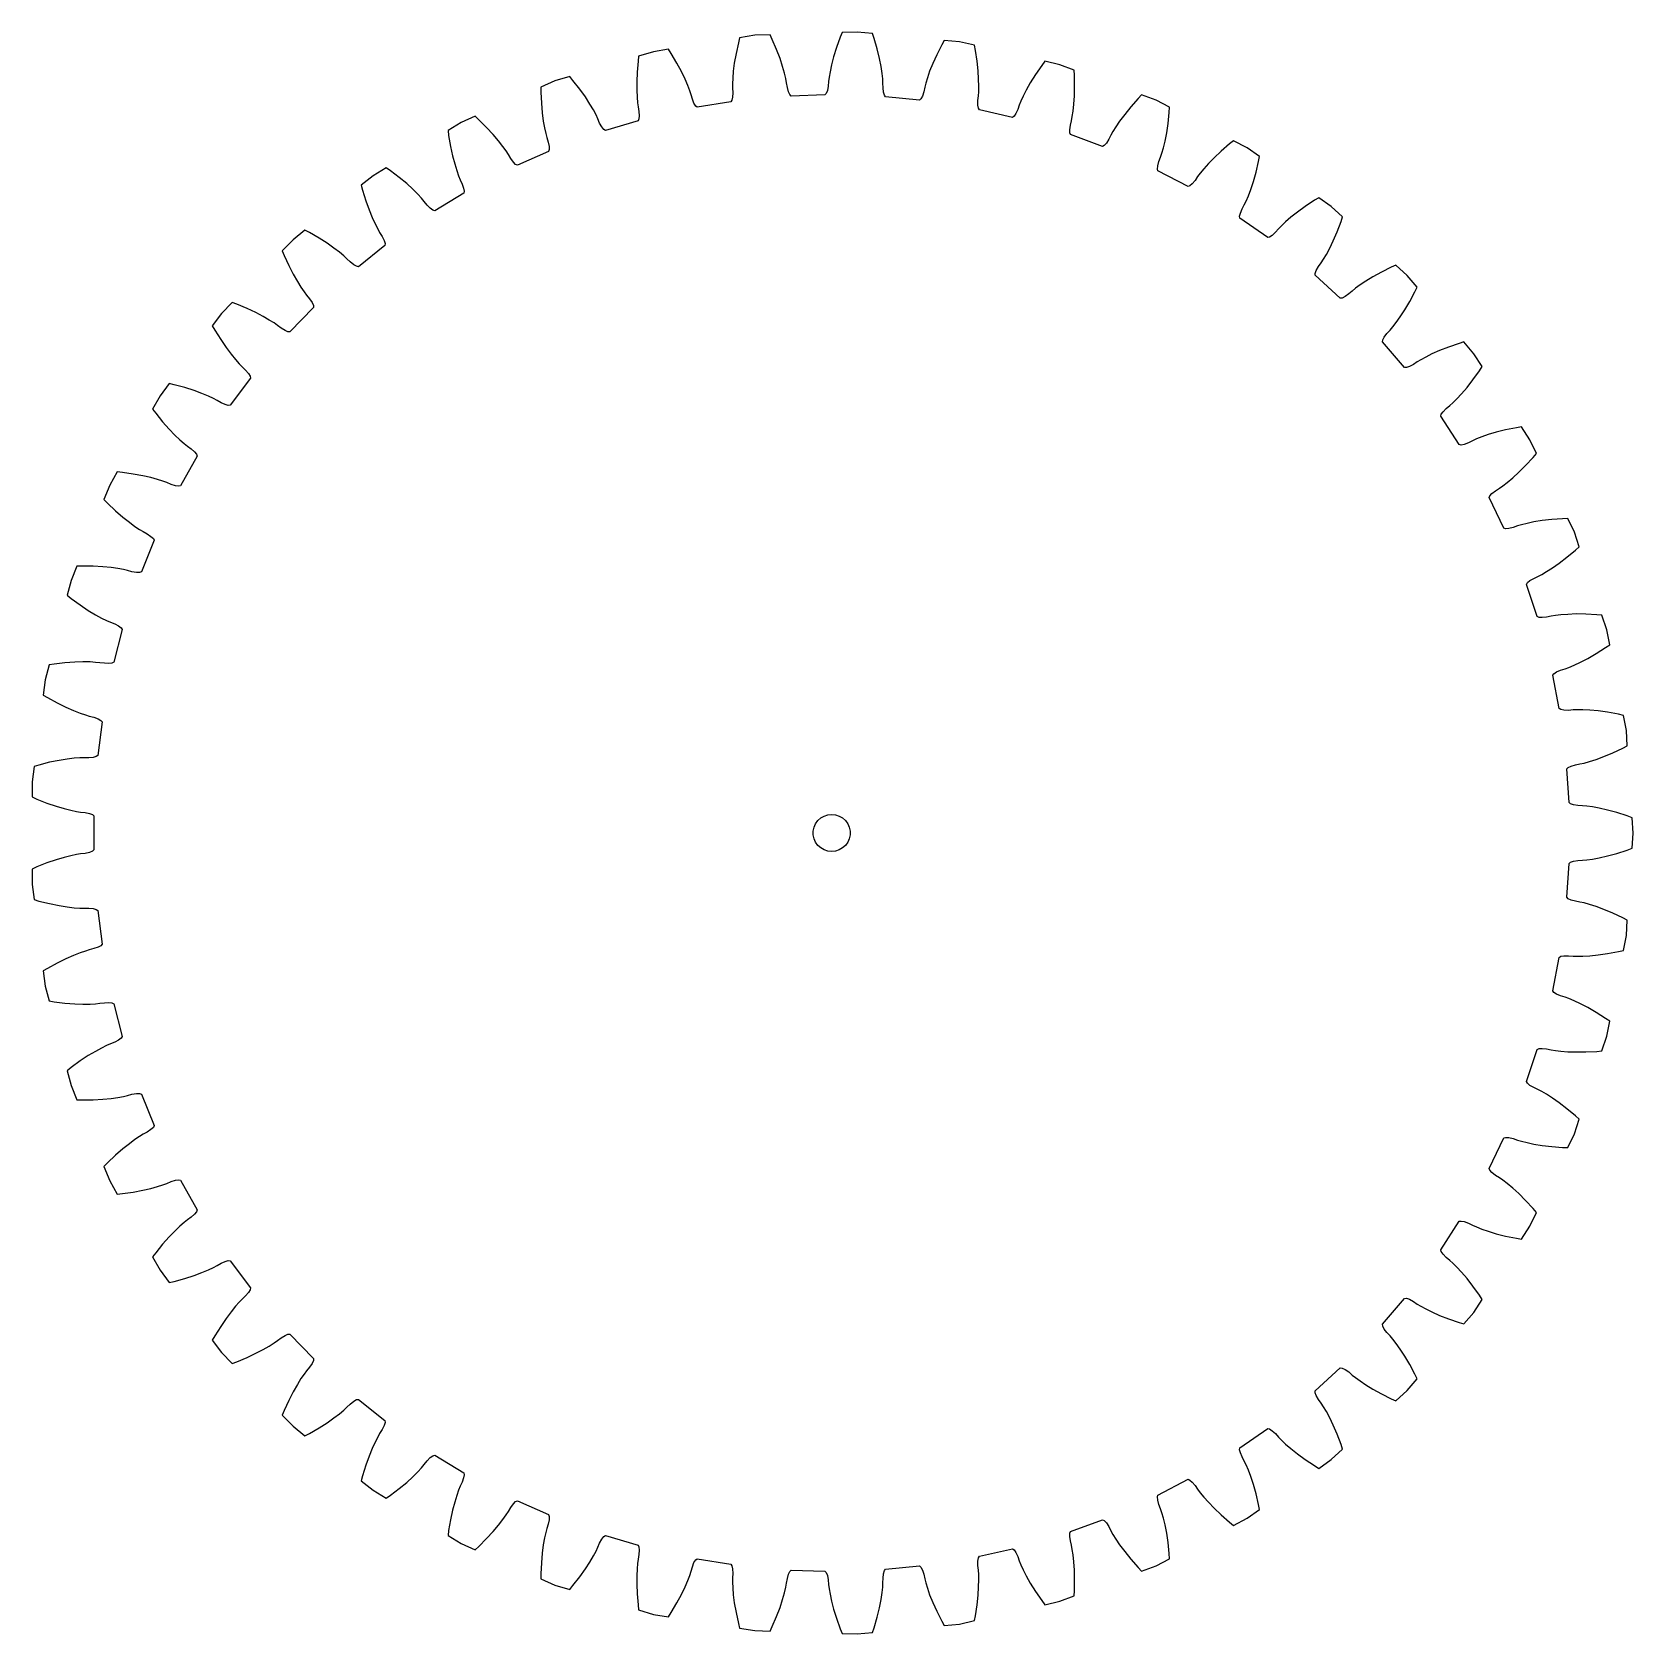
# Model space of a CAD drawing. Extents: x 0 to 130, y 0 to 130.
import ezdxf

# ---------------------------------------------------------------- set-up
doc = ezdxf.new("R2010")
doc.units = 0

msp = doc.modelspace()

# ---------------------------------------------------------------- linework, layer by layer
for p, q in [((66.88, 129.8), (65.64, 129.76)), ((68.12, 129.68), (66.88, 129.8)), ((57.24, 128.94), (57.05, 128.07)), ((57.34, 129.34), (57.24, 128.94)), ((58.57, 129.54), (57.34, 129.34)), ((59.81, 129.58), (58.57, 129.54)), ((59.99, 129.21), (59.81, 129.58)), ((60.34, 128.38), (59.99, 129.21)), ((65.19, 128.54), (64.96, 127.79)), ((65.49, 129.38), (65.19, 128.54)), ((65.64, 129.76), (65.49, 129.38)), ((68.25, 129.29), (68.12, 129.68)), ((68.49, 128.43), (68.25, 129.29)), ((73.73, 128.77), (73.32, 127.97)), ((73.93, 129.12), (73.73, 128.77)), ((75.17, 129), (73.93, 129.12)), ((76.38, 128.73), (75.17, 129)), ((76.45, 128.32), (76.38, 128.73)), ((49.11, 127.45), (49.03, 126.56)), ((49.16, 127.86), (49.11, 127.45)), ((50.35, 128.21), (49.16, 127.86)), ((51.58, 128.41), (50.35, 128.21)), ((51.8, 128.06), (51.58, 128.41)), ((52.26, 127.29), (51.8, 128.06)), ((52.63, 126.6), (52.26, 127.29)), ((56.91, 127.29), (56.83, 126.62)), ((57.05, 128.07), (56.91, 127.29)), ((60.62, 127.65), (60.34, 128.38)), ((60.83, 127.01), (60.62, 127.65)), ((64.96, 127.79), (64.79, 127.14)), ((68.68, 127.67), (68.49, 128.43)), ((68.8, 127.01), (68.68, 127.67)), ((73, 127.25), (72.74, 126.63)), ((73.32, 127.97), (73, 127.25)), ((76.59, 127.44), (76.45, 128.32)), ((76.67, 126.66), (76.59, 127.44)), ((82.07, 127.43), (81.82, 127.1)), ((83.28, 127.15), (82.07, 127.43)), ((43.57, 126.19), (42.38, 125.84)), ((43.83, 125.88), (43.57, 126.19)), ((49.03, 126.56), (49, 125.77)), ((52.92, 125.99), (52.63, 126.6)), ((53.14, 125.47), (52.92, 125.99)), ((56.78, 126.06), (56.76, 125.61)), ((56.83, 126.62), (56.78, 126.06)), ((60.98, 126.47), (60.83, 127.01)), ((61.09, 126.03), (60.98, 126.47)), ((61.15, 125.69), (61.09, 126.03)), ((64.59, 126.14), (64.55, 125.8)), ((64.67, 126.59), (64.59, 126.14)), ((64.79, 127.14), (64.67, 126.59)), ((68.89, 126.45), (68.8, 127.01)), ((68.94, 126), (68.89, 126.45)), ((68.96, 125.66), (68.94, 126)), ((72.56, 126.1), (72.42, 125.66)), ((72.74, 126.63), (72.56, 126.1)), ((76.71, 125.99), (76.67, 126.66)), ((76.73, 125.42), (76.71, 125.99)), ((81.32, 126.36), (80.9, 125.69)), ((81.82, 127.1), (81.32, 126.36)), ((84.44, 126.72), (83.28, 127.15)), ((84.47, 126.31), (84.44, 126.72)), ((84.49, 125.42), (84.47, 126.31)), ((42.38, 125.84), (41.24, 125.34)), ((41.24, 125.34), (41.24, 124.93)), ((41.24, 124.93), (41.28, 124.03)), ((44.38, 125.17), (43.83, 125.88)), ((44.84, 124.54), (44.38, 125.17)), ((49, 125.77), (49, 125.1)), ((49, 125.1), (49.03, 124.53)), ((53.3, 125.05), (53.14, 125.47)), ((53.41, 124.72), (53.3, 125.05)), ((53.51, 124.36), (53.41, 124.72)), ((56.76, 125.61), (56.76, 125.27)), ((56.76, 125.27), (56.78, 124.89)), ((56.78, 124.89), (56.76, 124.53)), ((61.21, 125.32), (61.15, 125.69)), ((61.3, 124.97), (61.21, 125.32)), ((61.4, 124.73), (61.3, 124.97)), ((61.51, 124.62), (61.4, 124.73)), ((64.26, 124.71), (61.51, 124.62)), ((64.36, 124.83), (64.26, 124.71)), ((64.45, 125.07), (64.36, 124.83)), ((64.51, 125.42), (64.45, 125.07)), ((64.55, 125.8), (64.51, 125.42)), ((68.97, 125.28), (68.96, 125.66)), ((69.01, 124.92), (68.97, 125.28)), ((69.08, 124.68), (69.01, 124.92)), ((69.17, 124.55), (69.08, 124.68)), ((72.15, 124.62), (72.03, 124.39)), ((72.26, 124.96), (72.15, 124.62)), ((72.34, 125.33), (72.26, 124.96)), ((72.42, 125.66), (72.34, 125.33)), ((76.65, 124.25), (76.69, 124.63)), ((76.69, 124.63), (76.72, 124.97)), ((76.72, 124.97), (76.73, 125.42)), ((80.57, 125.1), (80.32, 124.6)), ((80.9, 125.69), (80.57, 125.1)), ((84.43, 123.96), (84.47, 124.63)), ((84.47, 124.63), (84.49, 125.42)), ((89.92, 124.71), (89.64, 124.41)), ((91.09, 124.28), (89.92, 124.71)), ((41.28, 124.03), (41.35, 123.25)), ((45.21, 123.97), (44.84, 124.54)), ((45.49, 123.49), (45.21, 123.97)), ((45.71, 123.09), (45.49, 123.49)), ((49.03, 124.53), (49.06, 124.08)), ((49.06, 124.08), (49.11, 123.74)), ((49.11, 123.74), (49.17, 123.37)), ((49.17, 123.37), (49.2, 123.01)), ((53.64, 124.03), (53.51, 124.36)), ((53.78, 123.81), (53.64, 124.03)), ((53.9, 123.71), (53.78, 123.81)), ((56.62, 124.15), (53.9, 123.71)), ((56.7, 124.28), (56.62, 124.15)), ((56.76, 124.53), (56.7, 124.28)), ((71.91, 124.29), (69.17, 124.55)), ((72.03, 124.39), (71.91, 124.29)), ((76.65, 123.89), (76.65, 124.25)), ((76.69, 123.64), (76.65, 123.89)), ((76.77, 123.5), (76.69, 123.64)), ((79.45, 122.89), (76.77, 123.5)), ((79.88, 123.52), (79.73, 123.19)), ((80, 123.87), (79.88, 123.52)), ((80.13, 124.19), (80, 123.87)), ((80.32, 124.6), (80.13, 124.19)), ((84.3, 122.95), (84.37, 123.4)), ((84.37, 123.4), (84.43, 123.96)), ((89.04, 123.74), (88.55, 123.13)), ((89.64, 124.41), (89.04, 123.74)), ((92.19, 123.71), (91.09, 124.28)), ((92.16, 123.29), (92.19, 123.71)), ((34.77, 122.47), (33.71, 121.83)), ((35.9, 122.98), (34.77, 122.47)), ((36.21, 122.7), (35.9, 122.98)), ((36.84, 122.07), (36.21, 122.7)), ((37.38, 121.49), (36.84, 122.07)), ((41.35, 123.25), (41.43, 122.58)), ((41.43, 122.58), (41.53, 122.03)), ((41.53, 122.03), (41.63, 121.58)), ((45.86, 122.78), (45.71, 123.09)), ((46, 122.43), (45.86, 122.78)), ((46.17, 122.11), (46, 122.43)), ((46.33, 121.91), (46.17, 122.11)), ((49.11, 122.61), (46.47, 121.83)), ((49.18, 122.76), (49.11, 122.61)), ((49.2, 123.01), (49.18, 122.76)), ((79.58, 122.98), (79.45, 122.89)), ((79.73, 123.19), (79.58, 122.98)), ((84.09, 121.89), (84.15, 122.25)), ((84.15, 122.25), (84.23, 122.62)), ((84.23, 122.62), (84.3, 122.95)), ((87.82, 122.13), (87.59, 121.74)), ((88.14, 122.59), (87.82, 122.13)), ((88.55, 123.13), (88.14, 122.59)), ((91.95, 121.63), (92.06, 122.4)), ((92.06, 122.4), (92.16, 123.29)), ((33.71, 121.83), (33.76, 121.42)), ((33.76, 121.42), (33.91, 120.54)), ((37.81, 120.98), (37.38, 121.49)), ((38.16, 120.54), (37.81, 120.98)), ((41.63, 121.58), (41.71, 121.25)), ((41.71, 121.25), (41.82, 120.89)), ((41.82, 120.89), (41.9, 120.54)), ((46.47, 121.83), (46.33, 121.91)), ((84.1, 121.64), (84.09, 121.89)), ((84.16, 121.49), (84.1, 121.64)), ((86.74, 120.54), (84.16, 121.49)), ((87.06, 120.8), (86.89, 120.61)), ((87.25, 121.11), (87.06, 120.8)), ((87.42, 121.44), (87.25, 121.11)), ((87.59, 121.74), (87.42, 121.44)), ((91.69, 120.42), (91.82, 120.97)), ((91.82, 120.97), (91.95, 121.63)), ((97.04, 120.75), (96.37, 120.16)), ((97.36, 121), (97.04, 120.75)), ((98.46, 120.43), (97.36, 121)), ((33.91, 120.54), (34.08, 119.77)), ((34.08, 119.77), (34.25, 119.12)), ((38.42, 120.17), (38.16, 120.54)), ((38.61, 119.88), (38.42, 120.17)), ((38.8, 119.56), (38.61, 119.88)), ((39.01, 119.26), (38.8, 119.56)), ((41.86, 120.13), (39.34, 119.02)), ((41.91, 120.29), (41.86, 120.13)), ((41.9, 120.54), (41.91, 120.29)), ((86.89, 120.61), (86.74, 120.54)), ((91.32, 119.31), (91.45, 119.66)), ((91.45, 119.66), (91.56, 119.98)), ((91.56, 119.98), (91.69, 120.42)), ((95.8, 119.62), (95.33, 119.14)), ((96.37, 120.16), (95.8, 119.62)), ((99.48, 119.72), (98.46, 120.43)), ((99.4, 119.32), (99.48, 119.72)), ((27.65, 118.16), (26.68, 117.39)), ((28.71, 118.8), (27.65, 118.16)), ((29.05, 118.57), (28.71, 118.8)), ((29.76, 118.02), (29.05, 118.57)), ((34.25, 119.12), (34.42, 118.58)), ((34.42, 118.58), (34.57, 118.15)), ((34.57, 118.15), (34.7, 117.84)), ((39.19, 119.08), (39.01, 119.26)), ((39.34, 119.02), (39.19, 119.08)), ((91.2, 118.7), (91.22, 118.96)), ((91.24, 118.55), (91.2, 118.7)), ((91.22, 118.96), (91.32, 119.31)), ((93.68, 117.28), (91.24, 118.55)), ((94.67, 118.36), (94.46, 118.09)), ((94.95, 118.71), (94.67, 118.36)), ((95.33, 119.14), (94.95, 118.71)), ((98.98, 117.69), (99.19, 118.45)), ((99.19, 118.45), (99.4, 119.32)), ((26.68, 117.39), (26.79, 116.99)), ((26.79, 116.99), (27.05, 116.13)), ((30.36, 117.52), (29.76, 118.02)), ((30.86, 117.07), (30.36, 117.52)), ((31.26, 116.67), (30.86, 117.07)), ((34.7, 117.84), (34.85, 117.49)), ((34.85, 117.49), (34.97, 117.15)), ((34.97, 117.15), (35.01, 116.9)), ((35.01, 116.9), (34.98, 116.75)), ((93.83, 117.33), (93.68, 117.28)), ((94.02, 117.5), (93.83, 117.33)), ((94.25, 117.78), (94.02, 117.5)), ((94.46, 118.09), (94.25, 117.78)), ((98.57, 116.52), (98.77, 117.05)), ((98.77, 117.05), (98.98, 117.69)), ((27.05, 116.13), (27.31, 115.39)), ((31.57, 116.34), (31.26, 116.67)), ((31.79, 116.08), (31.57, 116.34)), ((32.03, 115.78), (31.79, 116.08)), ((32.27, 115.52), (32.03, 115.78)), ((34.98, 116.75), (32.63, 115.32)), ((98.06, 115.47), (98.24, 115.8)), ((98.24, 115.8), (98.39, 116.11)), ((98.39, 116.11), (98.57, 116.52)), ((103.17, 115.67), (102.54, 115.21)), ((103.92, 116.17), (103.17, 115.67)), ((104.27, 116.38), (103.92, 116.17)), ((105.29, 115.67), (104.27, 116.38)), ((106.21, 114.84), (105.29, 115.67)), ((27.31, 115.39), (27.57, 114.77)), ((27.57, 114.77), (27.8, 114.26)), ((27.8, 114.26), (28.01, 113.85)), ((32.48, 115.36), (32.27, 115.52)), ((32.63, 115.32), (32.48, 115.36)), ((97.86, 114.89), (97.92, 115.14)), ((97.88, 114.73), (97.86, 114.89)), ((100.14, 113.15), (97.88, 114.73)), ((97.92, 115.14), (98.06, 115.47)), ((101.59, 114.42), (101.26, 114.1)), ((102.01, 114.79), (101.59, 114.42)), ((102.54, 115.21), (102.01, 114.79)), ((105.76, 113.61), (106.08, 114.45)), ((106.08, 114.45), (106.21, 114.84)), ((21.15, 112.97), (20.28, 112.08)), ((22.12, 113.75), (21.15, 112.97)), ((22.48, 113.56), (22.12, 113.75)), ((23.26, 113.11), (22.48, 113.56)), ((23.92, 112.69), (23.26, 113.11)), ((28.01, 113.85), (28.17, 113.55)), ((28.17, 113.55), (28.37, 113.23)), ((28.37, 113.23), (28.54, 112.91)), ((100.29, 113.19), (100.14, 113.15)), ((100.51, 113.33), (100.29, 113.19)), ((100.77, 113.58), (100.51, 113.33)), ((101.02, 113.86), (100.77, 113.58)), ((101.26, 114.1), (101.02, 113.86)), ((105.45, 112.89), (105.76, 113.61)), ((20.28, 112.08), (20.44, 111.7)), ((20.44, 111.7), (20.81, 110.88)), ((24.47, 112.3), (23.92, 112.69)), ((24.92, 111.96), (24.47, 112.3)), ((25.27, 111.67), (24.92, 111.96)), ((25.52, 111.44), (25.27, 111.67)), ((28.6, 112.51), (26.45, 110.79)), ((28.54, 112.91), (28.61, 112.67)), ((28.61, 112.67), (28.6, 112.51)), ((104.66, 111.39), (104.89, 111.78)), ((104.89, 111.78), (105.16, 112.28)), ((105.16, 112.28), (105.45, 112.89)), ((20.81, 110.88), (21.16, 110.18)), ((25.79, 111.17), (25.52, 111.44)), ((26.07, 110.94), (25.79, 111.17)), ((26.29, 110.82), (26.07, 110.94)), ((26.45, 110.79), (26.29, 110.82)), ((103.98, 110.25), (104.07, 110.49)), ((104.07, 110.49), (104.25, 110.8)), ((104.25, 110.8), (104.47, 111.11)), ((104.47, 111.11), (104.66, 111.39)), ((109.35, 110.35), (108.66, 109.97)), ((110.15, 110.74), (109.35, 110.35)), ((110.53, 110.91), (110.15, 110.74)), ((111.45, 110.08), (110.53, 110.91)), ((21.16, 110.18), (21.5, 109.6)), ((21.5, 109.6), (21.79, 109.12)), ((21.79, 109.12), (22.05, 108.74)), ((103.98, 110.09), (103.98, 110.25)), ((106.02, 108.24), (103.98, 110.09)), ((107.25, 109.04), (106.98, 108.82)), ((107.62, 109.31), (107.25, 109.04)), ((108.09, 109.62), (107.62, 109.31)), ((108.66, 109.97), (108.09, 109.62)), ((112.25, 109.13), (111.45, 110.08)), ((112.07, 108.76), (112.25, 109.13)), ((16.22, 107.89), (15.36, 106.99)), ((16.61, 107.74), (16.22, 107.89)), ((17.43, 107.4), (16.61, 107.74)), ((22.05, 108.74), (22.25, 108.47)), ((22.25, 108.47), (22.49, 108.18)), ((22.49, 108.18), (22.69, 107.88)), ((22.69, 107.88), (22.8, 107.65)), ((106.18, 108.25), (106.02, 108.24)), ((106.41, 108.37), (106.18, 108.25)), ((106.7, 108.58), (106.41, 108.37)), ((106.98, 108.82), (106.7, 108.58)), ((111.25, 107.3), (111.65, 107.97)), ((111.65, 107.97), (112.07, 108.76)), ((15.36, 106.99), (14.61, 106)), ((18.14, 107.07), (17.43, 107.4)), ((18.74, 106.75), (18.14, 107.07)), ((19.23, 106.47), (18.74, 106.75)), ((19.61, 106.23), (19.23, 106.47)), ((22.81, 107.49), (20.89, 105.51)), ((22.8, 107.65), (22.81, 107.49)), ((110.56, 106.27), (110.88, 106.73)), ((110.88, 106.73), (111.25, 107.3)), ((14.61, 106), (14.82, 105.64)), ((14.82, 105.64), (15.29, 104.88)), ((19.89, 106.03), (19.61, 106.23)), ((20.19, 105.8), (19.89, 106.03)), ((20.5, 105.61), (20.19, 105.8)), ((20.73, 105.51), (20.5, 105.61)), ((20.89, 105.51), (20.73, 105.51)), ((109.58, 105.09), (109.8, 105.38)), ((109.8, 105.38), (110.05, 105.65)), ((110.05, 105.65), (110.28, 105.91)), ((110.28, 105.91), (110.56, 106.27)), ((15.29, 104.88), (15.73, 104.23)), ((15.73, 104.23), (16.14, 103.69)), ((109.44, 104.71), (109.46, 104.87)), ((111.22, 102.61), (109.44, 104.71)), ((109.46, 104.87), (109.58, 105.09)), ((114.07, 103.99), (113.45, 103.72)), ((114.8, 104.28), (114.07, 103.99)), ((115.64, 104.57), (114.8, 104.28)), ((116.04, 104.69), (115.64, 104.57)), ((116.84, 103.74), (116.04, 104.69)), ((16.14, 103.69), (16.49, 103.26)), ((16.49, 103.26), (16.79, 102.92)), ((16.79, 102.92), (17.03, 102.67)), ((17.03, 102.67), (17.3, 102.41)), ((111.38, 102.61), (111.22, 102.61)), ((111.62, 102.69), (111.38, 102.61)), ((111.94, 102.86), (111.62, 102.69)), ((112.25, 103.07), (111.94, 102.86)), ((112.55, 103.25), (112.25, 103.07)), ((112.94, 103.47), (112.55, 103.25)), ((113.45, 103.72), (112.94, 103.47)), ((117.52, 102.7), (116.84, 103.74)), ((117.29, 102.36), (117.52, 102.7)), ((11.12, 101.32), (10.38, 100.33)), ((11.52, 101.23), (11.12, 101.32)), ((17.71, 101.77), (16.06, 99.56)), ((17.3, 102.41), (17.54, 102.14)), ((17.54, 102.14), (17.68, 101.92)), ((17.68, 101.92), (17.71, 101.77)), ((116.29, 101.01), (116.77, 101.63)), ((116.77, 101.63), (117.29, 102.36)), ((10.38, 100.33), (9.77, 99.24)), ((12.39, 100.99), (11.52, 101.23)), ((13.14, 100.75), (12.39, 100.99)), ((13.77, 100.52), (13.14, 100.75)), ((14.29, 100.3), (13.77, 100.52)), ((14.7, 100.11), (14.29, 100.3)), ((15, 99.95), (14.7, 100.11)), ((15.33, 99.76), (15, 99.95)), ((115.15, 99.76), (115.47, 100.08)), ((115.47, 100.08), (115.85, 100.49)), ((115.85, 100.49), (116.29, 101.01)), ((9.77, 99.24), (10.02, 98.91)), ((10.02, 98.91), (10.58, 98.22)), ((15.65, 99.61), (15.33, 99.76)), ((15.9, 99.55), (15.65, 99.61)), ((16.06, 99.56), (15.9, 99.55)), ((114.16, 98.67), (114.2, 98.83)), ((115.66, 96.37), (114.16, 98.67)), ((114.2, 98.83), (114.35, 99.04)), ((114.35, 99.04), (114.6, 99.29)), ((114.6, 99.29), (114.89, 99.53)), ((114.89, 99.53), (115.15, 99.76)), ((10.58, 98.22), (11.11, 97.63)), ((11.11, 97.63), (11.57, 97.15)), ((118.66, 97.37), (118.01, 97.18)), ((119.42, 97.56), (118.66, 97.37)), ((120.3, 97.74), (119.42, 97.56)), ((120.7, 97.81), (120.3, 97.74)), ((121.38, 96.77), (120.7, 97.81)), ((11.57, 97.15), (11.98, 96.76)), ((11.98, 96.76), (12.33, 96.47)), ((12.33, 96.47), (12.59, 96.25)), ((12.59, 96.25), (12.9, 96.03)), ((115.82, 96.34), (115.66, 96.37)), ((116.07, 96.39), (115.82, 96.34)), ((116.41, 96.52), (116.07, 96.39)), ((116.74, 96.69), (116.41, 96.52)), ((117.06, 96.83), (116.74, 96.69)), ((117.48, 96.99), (117.06, 96.83)), ((118.01, 97.18), (117.48, 96.99)), ((121.92, 95.65), (121.38, 96.77)), ((13.38, 95.44), (12.03, 93.04)), ((12.9, 96.03), (13.17, 95.79)), ((13.17, 95.79), (13.33, 95.59)), ((13.33, 95.59), (13.38, 95.44)), ((121.04, 94.68), (121.65, 95.34)), ((121.65, 95.34), (121.92, 95.65)), ((6.91, 94.16), (6.3, 93.08)), ((7.32, 94.12), (6.91, 94.16)), ((8.2, 93.99), (7.32, 94.12)), ((8.97, 93.85), (8.2, 93.99)), ((9.63, 93.7), (8.97, 93.85)), ((10.18, 93.55), (9.63, 93.7)), ((10.61, 93.41), (10.18, 93.55)), ((119.55, 93.31), (119.99, 93.67)), ((119.99, 93.67), (120.49, 94.13)), ((120.49, 94.13), (121.04, 94.68)), ((6.3, 93.08), (5.83, 91.93)), ((10.93, 93.3), (10.61, 93.41)), ((11.28, 93.15), (10.93, 93.3)), ((11.62, 93.04), (11.28, 93.15)), ((11.87, 93.01), (11.62, 93.04)), ((12.03, 93.04), (11.87, 93.01)), ((118.08, 92.08), (118.14, 92.23)), ((118.14, 92.23), (118.31, 92.42)), ((118.31, 92.42), (118.59, 92.64)), ((118.59, 92.64), (118.91, 92.84)), ((118.91, 92.84), (119.19, 93.04)), ((119.19, 93.04), (119.55, 93.31)), ((5.83, 91.93), (6.12, 91.63)), ((6.12, 91.63), (6.77, 91.01)), ((6.77, 91.01), (7.36, 90.5)), ((119.27, 89.61), (118.08, 92.08)), ((7.36, 90.5), (7.89, 90.08)), ((7.89, 90.08), (8.34, 89.75)), ((8.34, 89.75), (8.72, 89.5)), ((119.42, 89.56), (119.27, 89.61)), ((119.68, 89.58), (119.42, 89.56)), ((120.03, 89.66), (119.68, 89.58)), ((120.38, 89.79), (120.03, 89.66)), ((120.71, 89.88), (120.38, 89.79)), ((121.15, 89.99), (120.71, 89.88)), ((121.7, 90.11), (121.15, 89.99)), ((122.37, 90.22), (121.7, 90.11)), ((123.15, 90.31), (122.37, 90.22)), ((124.04, 90.37), (123.15, 90.31)), ((124.45, 90.39), (124.04, 90.37)), ((124.99, 89.27), (124.45, 90.39)), ((8.72, 89.5), (9.01, 89.32)), ((9.9, 88.62), (8.86, 86.06)), ((9.01, 89.32), (9.34, 89.14)), ((9.34, 89.14), (9.64, 88.94)), ((9.64, 88.94), (9.83, 88.76)), ((9.83, 88.76), (9.9, 88.62)), ((125.38, 88.09), (124.99, 89.27)), ((123.77, 86.77), (124.39, 87.24)), ((124.39, 87.24), (125.08, 87.82)), ((125.08, 87.82), (125.38, 88.09)), ((3.64, 86.51), (3.17, 85.36)), ((4.05, 86.53), (3.64, 86.51)), ((4.95, 86.52), (4.05, 86.53)), ((5.73, 86.47), (4.95, 86.52)), ((6.4, 86.41), (5.73, 86.47)), ((6.96, 86.33), (6.4, 86.41)), ((7.41, 86.25), (6.96, 86.33)), ((7.74, 86.17), (7.41, 86.25)), ((8.1, 86.07), (7.74, 86.17)), ((8.46, 86.01), (8.1, 86.07)), ((8.71, 86.01), (8.46, 86.01)), ((8.86, 86.06), (8.71, 86.01)), ((121.7, 85.53), (122.04, 85.69)), ((122.04, 85.69), (122.34, 85.85)), ((122.34, 85.85), (122.74, 86.08)), ((122.74, 86.08), (123.21, 86.38)), ((123.21, 86.38), (123.77, 86.77)), ((3.17, 85.36), (2.86, 84.16)), ((121.11, 85.05), (121.19, 85.19)), ((121.98, 82.44), (121.11, 85.05)), ((121.19, 85.19), (121.39, 85.35)), ((121.39, 85.35), (121.7, 85.53)), ((2.86, 84.16), (3.18, 83.91)), ((3.18, 83.91), (3.91, 83.38)), ((3.91, 83.38), (4.56, 82.94)), ((4.56, 82.94), (5.14, 82.59)), ((5.14, 82.59), (5.63, 82.32)), ((5.63, 82.32), (6.04, 82.12)), ((6.04, 82.12), (6.35, 81.98)), ((6.35, 81.98), (6.7, 81.85)), ((6.7, 81.85), (7.02, 81.69)), ((122.13, 82.37), (121.98, 82.44)), ((122.38, 82.36), (122.13, 82.37)), ((122.74, 82.4), (122.38, 82.36)), ((123.11, 82.47), (122.74, 82.4)), ((123.45, 82.53), (123.11, 82.47)), ((123.9, 82.58), (123.45, 82.53)), ((124.46, 82.62), (123.9, 82.58)), ((125.13, 82.65), (124.46, 82.62)), ((125.92, 82.64), (125.13, 82.65)), ((126.81, 82.59), (125.92, 82.64)), ((127.22, 82.55), (126.81, 82.59)), ((127.61, 81.37), (127.22, 82.55)), ((7.31, 81.4), (6.62, 78.74)), ((7.02, 81.69), (7.23, 81.53)), ((7.23, 81.53), (7.31, 81.4)), ((127.85, 80.15), (127.61, 81.37)), ((126.08, 79.05), (126.76, 79.44)), ((126.76, 79.44), (127.51, 79.92)), ((127.51, 79.92), (127.85, 80.15)), ((1.38, 78.52), (1.06, 77.31)), ((1.79, 78.58), (1.38, 78.52)), ((2.67, 78.69), (1.79, 78.58)), ((3.46, 78.74), (2.67, 78.69)), ((4.13, 78.77), (3.46, 78.74)), ((4.7, 78.76), (4.13, 78.77)), ((5.15, 78.73), (4.7, 78.76)), ((5.49, 78.7), (5.15, 78.73)), ((5.86, 78.65), (5.49, 78.7)), ((6.22, 78.63), (5.86, 78.65)), ((6.47, 78.66), (6.22, 78.63)), ((6.62, 78.74), (6.47, 78.66)), ((123.32, 77.81), (123.54, 77.95)), ((123.54, 77.95), (123.87, 78.09)), ((123.87, 78.09), (124.23, 78.2)), ((124.23, 78.2), (124.55, 78.32)), ((124.55, 78.32), (124.97, 78.5)), ((124.97, 78.5), (125.48, 78.74)), ((125.48, 78.74), (126.08, 79.05)), ((1.06, 77.31), (0.91, 76.08)), ((123.23, 77.68), (123.32, 77.81)), ((123.75, 74.98), (123.23, 77.68)), ((0.91, 76.08), (1.26, 75.87)), ((1.26, 75.87), (2.04, 75.44)), ((2.04, 75.44), (2.75, 75.09)), ((2.75, 75.09), (3.36, 74.82)), ((3.36, 74.82), (3.89, 74.61)), ((3.89, 74.61), (4.32, 74.47)), ((4.32, 74.47), (4.64, 74.37)), ((4.64, 74.37), (5.01, 74.28)), ((5.01, 74.28), (5.35, 74.16)), ((5.35, 74.16), (5.57, 74.03)), ((5.57, 74.03), (5.68, 73.91)), ((123.89, 74.9), (123.75, 74.98)), ((124.14, 74.85), (123.89, 74.9)), ((124.5, 74.84), (124.14, 74.85)), ((124.88, 74.87), (124.5, 74.84)), ((125.22, 74.88), (124.88, 74.87)), ((125.67, 74.88), (125.22, 74.88)), ((126.24, 74.85), (125.67, 74.88)), ((126.91, 74.79), (126.24, 74.85)), ((127.68, 74.68), (126.91, 74.79)), ((128.57, 74.52), (127.68, 74.68)), ((128.97, 74.42), (128.57, 74.52)), ((129.2, 73.21), (128.97, 74.42)), ((5.68, 73.91), (5.32, 71.18)), ((129.28, 71.97), (129.2, 73.21)), ((127.38, 71.1), (128.11, 71.4)), ((128.11, 71.4), (128.92, 71.78)), ((128.92, 71.78), (129.28, 71.97)), ((0.16, 70.29), (0, 69.06)), ((0.55, 70.41), (0.16, 70.29)), ((1.42, 70.63), (0.55, 70.41)), ((2.19, 70.79), (1.42, 70.63)), ((2.86, 70.89), (2.19, 70.79)), ((3.42, 70.96), (2.86, 70.89)), ((3.87, 70.99), (3.42, 70.96)), ((4.21, 71), (3.87, 70.99)), ((4.59, 71), (4.21, 71)), ((4.95, 71.03), (4.59, 71)), ((5.19, 71.09), (4.95, 71.03)), ((5.32, 71.18), (5.19, 71.09)), ((124.38, 70.11), (124.49, 70.22)), ((124.56, 67.36), (124.38, 70.11)), ((124.49, 70.22), (124.72, 70.33)), ((124.72, 70.33), (125.07, 70.43)), ((125.07, 70.43), (125.44, 70.5)), ((125.44, 70.5), (125.78, 70.57)), ((125.78, 70.57), (126.21, 70.69)), ((126.21, 70.69), (126.75, 70.86)), ((126.75, 70.86), (127.38, 71.1)), ((0, 69.06), (0, 67.82)), ((0, 67.82), (0.38, 67.65)), ((0.38, 67.65), (1.21, 67.33)), ((1.21, 67.33), (1.95, 67.07)), ((1.95, 67.07), (2.6, 66.88)), ((2.6, 66.88), (3.15, 66.74)), ((3.15, 66.74), (3.59, 66.65)), ((3.59, 66.65), (3.93, 66.6)), ((3.93, 66.6), (4.3, 66.55)), ((4.3, 66.55), (4.66, 66.48)), ((4.66, 66.48), (4.89, 66.39)), ((4.89, 66.39), (5.01, 66.28)), ((5.01, 66.28), (5.01, 63.53)), ((63.92, 66.12), (64.19, 66.27)), ((64.19, 66.27), (64.49, 66.37)), ((64.49, 66.37), (64.8, 66.4)), ((64.8, 66.4), (65.11, 66.37)), ((65.11, 66.37), (65.41, 66.27)), ((65.41, 66.27), (65.68, 66.12)), ((124.68, 67.26), (124.56, 67.36)), ((124.93, 67.18), (124.68, 67.26)), ((125.28, 67.13), (124.93, 67.18)), ((125.66, 67.11), (125.28, 67.13)), ((126, 67.08), (125.66, 67.11)), ((126.45, 67.01), (126, 67.08)), ((127, 66.91), (126.45, 67.01)), ((127.66, 66.76), (127, 66.91)), ((128.42, 66.56), (127.66, 66.76)), ((129.27, 66.28), (128.42, 66.56)), ((129.66, 66.14), (129.27, 66.28)), ((63.31, 65.06), (63.38, 65.37)), ((63.31, 64.75), (63.31, 65.06)), ((63.38, 65.37), (63.5, 65.65)), ((63.5, 65.65), (63.69, 65.91)), ((63.69, 65.91), (63.92, 66.12)), ((65.68, 66.12), (65.92, 65.91)), ((65.92, 65.91), (66.1, 65.65)), ((66.1, 65.65), (66.23, 65.37)), ((66.23, 65.37), (66.29, 65.06)), ((66.29, 65.06), (66.29, 64.75)), ((129.74, 64.9), (129.66, 66.14)), ((129.66, 63.66), (129.74, 64.9)), ((63.38, 64.44), (63.31, 64.75)), ((63.5, 64.15), (63.38, 64.44)), ((63.69, 63.9), (63.5, 64.15)), ((63.92, 63.69), (63.69, 63.9)), ((64.19, 63.53), (63.92, 63.69)), ((65.68, 63.69), (65.41, 63.53)), ((65.92, 63.9), (65.68, 63.69)), ((66.1, 64.15), (65.92, 63.9)), ((66.23, 64.44), (66.1, 64.15)), ((66.29, 64.75), (66.23, 64.44)), ((129.27, 63.52), (129.66, 63.66)), ((1.21, 62.48), (0.38, 62.15)), ((1.95, 62.73), (1.21, 62.48)), ((2.6, 62.92), (1.95, 62.73)), ((3.15, 63.06), (2.6, 62.92)), ((3.59, 63.15), (3.15, 63.06)), ((3.93, 63.21), (3.59, 63.15)), ((4.3, 63.25), (3.93, 63.21)), ((4.66, 63.32), (4.3, 63.25)), ((4.89, 63.42), (4.66, 63.32)), ((5.01, 63.53), (4.89, 63.42)), ((64.49, 63.43), (64.19, 63.53)), ((64.8, 63.4), (64.49, 63.43)), ((65.11, 63.43), (64.8, 63.4)), ((65.41, 63.53), (65.11, 63.43)), ((124.38, 59.7), (124.56, 62.44)), ((124.56, 62.44), (124.68, 62.54)), ((124.68, 62.54), (124.93, 62.62)), ((124.93, 62.62), (125.28, 62.67)), ((125.28, 62.67), (125.66, 62.69)), ((125.66, 62.69), (126, 62.73)), ((126, 62.73), (126.45, 62.79)), ((126.45, 62.79), (127, 62.89)), ((127, 62.89), (127.66, 63.04)), ((127.66, 63.04), (128.42, 63.25)), ((128.42, 63.25), (129.27, 63.52)), ((0.38, 62.15), (0, 61.98)), ((0, 61.98), (0, 60.74)), ((0, 60.74), (0.16, 59.51)), ((0.16, 59.51), (0.55, 59.39)), ((0.55, 59.39), (1.42, 59.18)), ((1.42, 59.18), (2.19, 59.02)), ((2.19, 59.02), (2.86, 58.91)), ((2.86, 58.91), (3.42, 58.84)), ((3.42, 58.84), (3.87, 58.81)), ((3.87, 58.81), (4.21, 58.8)), ((4.21, 58.8), (4.59, 58.8)), ((4.59, 58.8), (4.95, 58.78)), ((4.95, 58.78), (5.19, 58.71)), ((5.19, 58.71), (5.32, 58.62)), ((5.32, 58.62), (5.68, 55.89)), ((124.49, 59.58), (124.38, 59.7)), ((124.72, 59.47), (124.49, 59.58)), ((125.07, 59.38), (124.72, 59.47)), ((125.44, 59.31), (125.07, 59.38)), ((125.78, 59.23), (125.44, 59.31)), ((126.21, 59.11), (125.78, 59.23)), ((126.75, 58.94), (126.21, 59.11)), ((127.38, 58.71), (126.75, 58.94)), ((128.11, 58.41), (127.38, 58.71)), ((128.92, 58.03), (128.11, 58.41)), ((129.28, 57.84), (128.92, 58.03)), ((129.2, 56.6), (129.28, 57.84)), ((5.68, 55.89), (5.57, 55.77)), ((128.97, 55.38), (129.2, 56.6)), ((2.75, 54.71), (2.04, 54.36)), ((3.36, 54.98), (2.75, 54.71)), ((3.89, 55.19), (3.36, 54.98)), ((4.32, 55.34), (3.89, 55.19)), ((4.64, 55.43), (4.32, 55.34)), ((5.01, 55.53), (4.64, 55.43)), ((5.35, 55.64), (5.01, 55.53)), ((5.57, 55.77), (5.35, 55.64)), ((123.23, 52.12), (123.75, 54.82)), ((123.75, 54.82), (123.89, 54.91)), ((123.89, 54.91), (124.14, 54.95)), ((124.14, 54.95), (124.5, 54.96)), ((124.5, 54.96), (124.88, 54.93)), ((124.88, 54.93), (125.22, 54.92)), ((125.22, 54.92), (125.67, 54.92)), ((125.67, 54.92), (126.24, 54.95)), ((126.24, 54.95), (126.91, 55.02)), ((126.91, 55.02), (127.68, 55.13)), ((127.68, 55.13), (128.57, 55.29)), ((128.57, 55.29), (128.97, 55.38)), ((1.26, 53.93), (0.91, 53.72)), ((0.91, 53.72), (1.06, 52.49)), ((2.04, 54.36), (1.26, 53.93)), ((1.06, 52.49), (1.38, 51.29)), ((123.32, 51.99), (123.23, 52.12)), ((123.54, 51.85), (123.32, 51.99)), ((1.38, 51.29), (1.79, 51.22)), ((1.79, 51.22), (2.67, 51.12)), ((2.67, 51.12), (3.46, 51.06)), ((3.46, 51.06), (4.13, 51.04)), ((4.13, 51.04), (4.7, 51.04)), ((4.7, 51.04), (5.15, 51.07)), ((5.15, 51.07), (5.49, 51.1)), ((5.49, 51.1), (5.86, 51.15)), ((5.86, 51.15), (6.22, 51.17)), ((6.22, 51.17), (6.47, 51.14)), ((6.47, 51.14), (6.62, 51.07)), ((6.62, 51.07), (7.31, 48.4)), ((123.87, 51.71), (123.54, 51.85)), ((124.23, 51.6), (123.87, 51.71)), ((124.55, 51.48), (124.23, 51.6)), ((124.97, 51.31), (124.55, 51.48)), ((125.48, 51.07), (124.97, 51.31)), ((126.08, 50.76), (125.48, 51.07)), ((126.76, 50.36), (126.08, 50.76)), ((127.51, 49.88), (126.76, 50.36)), ((127.85, 49.65), (127.51, 49.88)), ((127.61, 48.43), (127.85, 49.65)), ((7.02, 48.12), (6.7, 47.96)), ((7.23, 48.27), (7.02, 48.12)), ((7.31, 48.4), (7.23, 48.27)), ((127.22, 47.25), (127.61, 48.43)), ((4.56, 46.86), (3.91, 46.43)), ((5.14, 47.21), (4.56, 46.86)), ((5.63, 47.48), (5.14, 47.21)), ((6.04, 47.68), (5.63, 47.48)), ((6.35, 47.82), (6.04, 47.68)), ((6.7, 47.96), (6.35, 47.82)), ((121.11, 44.76), (121.98, 47.37)), ((121.98, 47.37), (122.13, 47.43)), ((122.13, 47.43), (122.38, 47.45)), ((122.38, 47.45), (122.74, 47.41)), ((122.74, 47.41), (123.11, 47.33)), ((123.11, 47.33), (123.45, 47.28)), ((123.45, 47.28), (123.9, 47.22)), ((123.9, 47.22), (124.46, 47.18)), ((124.46, 47.18), (125.13, 47.16)), ((125.13, 47.16), (125.92, 47.17)), ((125.92, 47.17), (126.81, 47.21)), ((126.81, 47.21), (127.22, 47.25)), ((3.18, 45.9), (2.86, 45.64)), ((2.86, 45.64), (3.17, 44.44)), ((3.91, 46.43), (3.18, 45.9)), ((3.17, 44.44), (3.64, 43.29)), ((121.19, 44.62), (121.11, 44.76)), ((121.39, 44.45), (121.19, 44.62)), ((121.7, 44.27), (121.39, 44.45)), ((122.04, 44.11), (121.7, 44.27)), ((3.64, 43.29), (4.05, 43.28)), ((4.05, 43.28), (4.95, 43.29)), ((4.95, 43.29), (5.73, 43.33)), ((5.73, 43.33), (6.4, 43.39)), ((6.4, 43.39), (6.96, 43.47)), ((6.96, 43.47), (7.41, 43.55)), ((7.41, 43.55), (7.74, 43.63)), ((7.74, 43.63), (8.1, 43.73)), ((8.1, 43.73), (8.46, 43.79)), ((8.46, 43.79), (8.71, 43.79)), ((8.71, 43.79), (8.86, 43.74)), ((8.86, 43.74), (9.9, 41.19)), ((122.34, 43.95), (122.04, 44.11)), ((122.74, 43.73), (122.34, 43.95)), ((123.21, 43.42), (122.74, 43.73)), ((123.77, 43.04), (123.21, 43.42)), ((124.39, 42.56), (123.77, 43.04)), ((125.08, 41.99), (124.39, 42.56)), ((124.99, 40.53), (125.38, 41.71)), ((125.38, 41.71), (125.08, 41.99)), ((8.72, 40.31), (8.34, 40.06)), ((9.01, 40.49), (8.72, 40.31)), ((9.34, 40.67), (9.01, 40.49)), ((9.64, 40.87), (9.34, 40.67)), ((9.83, 41.04), (9.64, 40.87)), ((9.9, 41.19), (9.83, 41.04)), ((119.27, 40.2), (119.42, 40.24)), ((119.42, 40.24), (119.68, 40.23)), ((124.45, 39.42), (124.99, 40.53)), ((7.36, 39.3), (6.77, 38.79)), ((7.89, 39.72), (7.36, 39.3)), ((8.34, 40.06), (7.89, 39.72)), ((118.08, 37.72), (119.27, 40.2)), ((119.68, 40.23), (120.03, 40.14)), ((120.03, 40.14), (120.38, 40.02)), ((120.38, 40.02), (120.71, 39.92)), ((120.71, 39.92), (121.15, 39.81)), ((121.15, 39.81), (121.7, 39.7)), ((121.7, 39.7), (122.37, 39.59)), ((122.37, 39.59), (123.15, 39.5)), ((123.15, 39.5), (124.04, 39.43)), ((124.04, 39.43), (124.45, 39.42)), ((6.12, 38.17), (5.83, 37.88)), ((5.83, 37.88), (6.3, 36.73)), ((6.77, 38.79), (6.12, 38.17)), ((118.14, 37.57), (118.08, 37.72)), ((6.3, 36.73), (6.91, 35.65)), ((10.18, 36.25), (10.61, 36.39)), ((10.61, 36.39), (10.93, 36.51)), ((10.93, 36.51), (11.28, 36.65)), ((11.28, 36.65), (11.62, 36.76)), ((11.62, 36.76), (11.87, 36.8)), ((11.87, 36.8), (12.03, 36.76)), ((12.03, 36.76), (13.38, 34.36)), ((118.31, 37.38), (118.14, 37.57)), ((118.59, 37.16), (118.31, 37.38)), ((118.91, 36.96), (118.59, 37.16)), ((119.19, 36.77), (118.91, 36.96)), ((119.55, 36.49), (119.19, 36.77)), ((119.99, 36.13), (119.55, 36.49)), ((6.91, 35.65), (7.32, 35.69)), ((7.32, 35.69), (8.2, 35.81)), ((8.2, 35.81), (8.97, 35.95)), ((8.97, 35.95), (9.63, 36.1)), ((9.63, 36.1), (10.18, 36.25)), ((120.49, 35.68), (119.99, 36.13)), ((121.04, 35.12), (120.49, 35.68)), ((121.65, 34.47), (121.04, 35.12)), ((12.9, 33.77), (12.59, 33.55)), ((13.17, 34.01), (12.9, 33.77)), ((13.33, 34.21), (13.17, 34.01)), ((13.38, 34.36), (13.33, 34.21)), ((121.38, 33.04), (121.92, 34.16)), ((121.92, 34.16), (121.65, 34.47)), ((11.57, 32.65), (11.11, 32.17)), ((11.98, 33.04), (11.57, 32.65)), ((12.33, 33.34), (11.98, 33.04)), ((12.59, 33.55), (12.33, 33.34)), ((114.16, 31.13), (115.66, 33.44)), ((115.66, 33.44), (115.82, 33.46)), ((115.82, 33.46), (116.07, 33.41)), ((116.07, 33.41), (116.41, 33.28)), ((116.41, 33.28), (116.74, 33.12)), ((116.74, 33.12), (117.06, 32.98)), ((117.06, 32.98), (117.48, 32.81)), ((117.48, 32.81), (118.01, 32.63)), ((118.01, 32.63), (118.66, 32.43)), ((120.7, 32), (121.38, 33.04)), ((10.58, 31.58), (10.02, 30.89)), ((11.11, 32.17), (10.58, 31.58)), ((118.66, 32.43), (119.42, 32.24)), ((119.42, 32.24), (120.3, 32.06)), ((120.3, 32.06), (120.7, 32)), ((10.02, 30.89), (9.77, 30.56)), ((9.77, 30.56), (10.38, 29.48)), ((15, 29.85), (15.33, 30.04)), ((15.33, 30.04), (15.65, 30.19)), ((15.65, 30.19), (15.9, 30.26)), ((15.9, 30.26), (16.06, 30.24)), ((16.06, 30.24), (17.71, 28.04)), ((114.2, 30.98), (114.16, 31.13)), ((114.35, 30.77), (114.2, 30.98)), ((114.6, 30.51), (114.35, 30.77)), ((114.89, 30.27), (114.6, 30.51)), ((115.15, 30.04), (114.89, 30.27)), ((115.47, 29.72), (115.15, 30.04)), ((10.38, 29.48), (11.12, 28.48)), ((11.12, 28.48), (11.52, 28.57)), ((11.52, 28.57), (12.39, 28.81)), ((12.39, 28.81), (13.14, 29.05)), ((13.14, 29.05), (13.77, 29.28)), ((13.77, 29.28), (14.29, 29.5)), ((14.29, 29.5), (14.7, 29.69)), ((14.7, 29.69), (15, 29.85)), ((115.85, 29.31), (115.47, 29.72)), ((116.29, 28.8), (115.85, 29.31)), ((116.77, 28.18), (116.29, 28.8)), ((17.3, 27.39), (17.03, 27.13)), ((17.54, 27.66), (17.3, 27.39)), ((17.68, 27.88), (17.54, 27.66)), ((17.71, 28.04), (17.68, 27.88)), ((117.29, 27.45), (116.77, 28.18)), ((117.52, 27.1), (117.29, 27.45)), ((16.14, 26.11), (15.73, 25.57)), ((16.49, 26.55), (16.14, 26.11)), ((16.79, 26.89), (16.49, 26.55)), ((17.03, 27.13), (16.79, 26.89)), ((109.44, 25.1), (111.22, 27.19)), ((111.22, 27.19), (111.38, 27.2)), ((111.38, 27.2), (111.62, 27.12)), ((111.62, 27.12), (111.94, 26.94)), ((111.94, 26.94), (112.25, 26.73)), ((112.25, 26.73), (112.55, 26.56)), ((112.55, 26.56), (112.94, 26.34)), ((112.94, 26.34), (113.45, 26.09)), ((113.45, 26.09), (114.07, 25.81)), ((116.04, 25.12), (116.84, 26.06)), ((116.84, 26.06), (117.52, 27.1)), ((15.29, 24.92), (14.82, 24.16)), ((15.73, 25.57), (15.29, 24.92)), ((109.46, 24.94), (109.44, 25.1)), ((109.58, 24.71), (109.46, 24.94)), ((109.8, 24.43), (109.58, 24.71)), ((114.07, 25.81), (114.8, 25.53)), ((114.8, 25.53), (115.64, 25.24)), ((115.64, 25.24), (116.04, 25.12)), ((14.82, 24.16), (14.61, 23.8)), ((14.61, 23.8), (15.36, 22.81)), ((19.23, 23.33), (19.61, 23.58)), ((19.61, 23.58), (19.89, 23.77)), ((19.89, 23.77), (20.19, 24)), ((20.19, 24), (20.5, 24.19)), ((20.5, 24.19), (20.73, 24.29)), ((20.73, 24.29), (20.89, 24.29)), ((20.89, 24.29), (22.81, 22.32)), ((110.05, 24.15), (109.8, 24.43)), ((110.28, 23.89), (110.05, 24.15)), ((110.56, 23.53), (110.28, 23.89)), ((110.88, 23.07), (110.56, 23.53)), ((15.36, 22.81), (16.22, 21.92)), ((16.61, 22.06), (17.43, 22.4)), ((17.43, 22.4), (18.14, 22.74)), ((18.14, 22.74), (18.74, 23.05)), ((18.74, 23.05), (19.23, 23.33)), ((22.8, 22.16), (22.69, 21.92)), ((22.81, 22.32), (22.8, 22.16)), ((111.25, 22.51), (110.88, 23.07)), ((111.65, 21.83), (111.25, 22.51)), ((16.22, 21.92), (16.61, 22.06)), ((22.05, 21.06), (21.79, 20.69)), ((22.25, 21.33), (22.05, 21.06)), ((22.49, 21.63), (22.25, 21.33)), ((22.69, 21.92), (22.49, 21.63)), ((103.98, 19.71), (106.02, 21.56)), ((106.02, 21.56), (106.18, 21.55)), ((106.18, 21.55), (106.41, 21.44)), ((106.41, 21.44), (106.7, 21.23)), ((106.7, 21.23), (106.98, 20.98)), ((106.98, 20.98), (107.25, 20.77)), ((112.07, 21.04), (111.65, 21.83)), ((112.25, 20.67), (112.07, 21.04)), ((21.16, 19.62), (20.81, 18.92)), ((21.5, 20.21), (21.16, 19.62)), ((21.79, 20.69), (21.5, 20.21)), ((103.98, 19.55), (103.98, 19.71)), ((104.07, 19.31), (103.98, 19.55)), ((107.25, 20.77), (107.62, 20.5)), ((107.62, 20.5), (108.09, 20.19)), ((108.09, 20.19), (108.66, 19.84)), ((108.66, 19.84), (109.35, 19.46)), ((110.53, 18.89), (111.45, 19.73)), ((111.45, 19.73), (112.25, 20.67)), ((20.81, 18.92), (20.44, 18.1)), ((25.27, 18.14), (25.52, 18.37)), ((25.52, 18.37), (25.79, 18.63)), ((25.79, 18.63), (26.07, 18.86)), ((26.07, 18.86), (26.29, 18.99)), ((26.29, 18.99), (26.45, 19.01)), ((26.45, 19.01), (28.6, 17.3)), ((104.25, 19), (104.07, 19.31)), ((104.47, 18.7), (104.25, 19)), ((104.66, 18.41), (104.47, 18.7)), ((104.89, 18.02), (104.66, 18.41)), ((109.35, 19.46), (110.15, 19.06)), ((110.15, 19.06), (110.53, 18.89)), ((20.44, 18.1), (20.28, 17.72)), ((20.28, 17.72), (21.15, 16.83)), ((23.26, 16.7), (23.92, 17.12)), ((23.92, 17.12), (24.47, 17.5)), ((24.47, 17.5), (24.92, 17.85)), ((24.92, 17.85), (25.27, 18.14)), ((28.54, 16.89), (28.37, 16.57)), ((28.61, 17.14), (28.54, 16.89)), ((28.6, 17.3), (28.61, 17.14)), ((105.16, 17.52), (104.89, 18.02)), ((105.45, 16.92), (105.16, 17.52)), ((105.76, 16.2), (105.45, 16.92)), ((21.15, 16.83), (22.12, 16.06)), ((22.12, 16.06), (22.48, 16.25)), ((22.48, 16.25), (23.26, 16.7)), ((28.01, 15.95), (27.8, 15.55)), ((28.17, 16.25), (28.01, 15.95)), ((28.37, 16.57), (28.17, 16.25)), ((97.88, 15.07), (100.14, 16.65)), ((100.14, 16.65), (100.29, 16.61)), ((100.29, 16.61), (100.51, 16.47)), ((100.51, 16.47), (100.77, 16.23)), ((100.77, 16.23), (101.02, 15.95)), ((101.02, 15.95), (101.26, 15.7)), ((101.26, 15.7), (101.59, 15.39)), ((106.08, 15.36), (105.76, 16.2)), ((27.31, 14.41), (27.05, 13.67)), ((27.57, 15.04), (27.31, 14.41)), ((27.8, 15.55), (27.57, 15.04)), ((32.03, 14.02), (32.27, 14.29)), ((32.27, 14.29), (32.48, 14.44)), ((32.48, 14.44), (32.63, 14.48)), ((32.63, 14.48), (34.98, 13.06)), ((97.86, 14.92), (97.88, 15.07)), ((97.92, 14.67), (97.86, 14.92)), ((98.06, 14.34), (97.92, 14.67)), ((98.24, 14), (98.06, 14.34)), ((101.59, 15.39), (102.01, 15.02)), ((102.01, 15.02), (102.54, 14.6)), ((102.54, 14.6), (103.17, 14.13)), ((105.29, 14.13), (106.21, 14.97)), ((106.21, 14.97), (106.08, 15.36)), ((27.05, 13.67), (26.79, 12.82)), ((30.86, 12.74), (31.26, 13.13)), ((31.26, 13.13), (31.57, 13.46)), ((31.57, 13.46), (31.79, 13.73)), ((31.79, 13.73), (32.03, 14.02)), ((34.98, 13.06), (35.01, 12.9)), ((98.39, 13.7), (98.24, 14)), ((98.57, 13.28), (98.39, 13.7)), ((98.77, 12.75), (98.57, 13.28)), ((103.17, 14.13), (103.92, 13.64)), ((103.92, 13.64), (104.27, 13.42)), ((104.27, 13.42), (105.29, 14.13)), ((26.79, 12.82), (26.68, 12.42)), ((26.68, 12.42), (27.65, 11.64)), ((29.05, 11.24), (29.76, 11.78)), ((29.76, 11.78), (30.36, 12.28)), ((30.36, 12.28), (30.86, 12.74)), ((34.7, 11.97), (34.57, 11.65)), ((34.85, 12.31), (34.7, 11.97)), ((34.97, 12.65), (34.85, 12.31)), ((35.01, 12.9), (34.97, 12.65)), ((91.24, 11.25), (93.68, 12.53)), ((93.68, 12.53), (93.83, 12.47)), ((93.83, 12.47), (94.02, 12.31)), ((94.02, 12.31), (94.25, 12.03)), ((94.25, 12.03), (94.46, 11.72)), ((94.46, 11.72), (94.67, 11.44)), ((98.98, 12.11), (98.77, 12.75)), ((99.19, 11.36), (98.98, 12.11)), ((27.65, 11.64), (28.71, 11)), ((28.71, 11), (29.05, 11.24)), ((34.25, 10.68), (34.08, 10.03)), ((34.42, 11.22), (34.25, 10.68)), ((34.57, 11.65), (34.42, 11.22)), ((38.8, 10.25), (39.01, 10.54)), ((39.01, 10.54), (39.19, 10.72)), ((39.19, 10.72), (39.34, 10.78)), ((39.34, 10.78), (41.86, 9.67)), ((91.2, 11.1), (91.24, 11.25)), ((91.22, 10.85), (91.2, 11.1)), ((91.32, 10.5), (91.22, 10.85)), ((91.45, 10.15), (91.32, 10.5)), ((94.67, 11.44), (94.95, 11.09)), ((94.95, 11.09), (95.33, 10.67)), ((95.33, 10.67), (95.8, 10.18)), ((99.4, 10.49), (99.19, 11.36)), ((99.48, 10.08), (99.4, 10.49)), ((33.91, 9.26), (33.76, 8.38)), ((34.08, 10.03), (33.91, 9.26)), ((37.81, 8.82), (38.16, 9.27)), ((38.16, 9.27), (38.42, 9.64)), ((38.42, 9.64), (38.61, 9.92)), ((38.61, 9.92), (38.8, 10.25)), ((41.9, 9.26), (41.82, 8.91)), ((41.86, 9.67), (41.91, 9.52)), ((41.91, 9.52), (41.9, 9.26)), ((84.16, 8.31), (86.74, 9.26)), ((86.74, 9.26), (86.89, 9.19)), ((86.89, 9.19), (87.06, 9)), ((91.56, 9.82), (91.45, 10.15)), ((91.69, 9.39), (91.56, 9.82)), ((91.82, 8.84), (91.69, 9.39)), ((95.8, 10.18), (96.37, 9.64)), ((96.37, 9.64), (97.04, 9.06)), ((97.36, 8.8), (98.46, 9.37)), ((98.46, 9.37), (99.48, 10.08)), ((33.76, 8.38), (33.71, 7.97)), ((33.71, 7.97), (34.77, 7.33)), ((36.84, 7.73), (37.38, 8.31)), ((37.38, 8.31), (37.81, 8.82)), ((41.63, 8.22), (41.53, 7.78)), ((41.71, 8.55), (41.63, 8.22)), ((41.82, 8.91), (41.71, 8.55)), ((46.17, 7.69), (46.33, 7.89)), ((46.33, 7.89), (46.47, 7.97)), ((46.47, 7.97), (49.11, 7.19)), ((84.09, 7.91), (84.1, 8.17)), ((84.15, 7.55), (84.09, 7.91)), ((84.1, 8.17), (84.16, 8.31)), ((87.06, 9), (87.25, 8.7)), ((87.25, 8.7), (87.42, 8.36)), ((87.42, 8.36), (87.59, 8.06)), ((87.59, 8.06), (87.82, 7.68)), ((91.95, 8.18), (91.82, 8.84)), ((92.06, 7.4), (91.95, 8.18)), ((97.04, 9.06), (97.36, 8.8)), ((34.77, 7.33), (35.9, 6.83)), ((35.9, 6.83), (36.21, 7.1)), ((36.21, 7.1), (36.84, 7.73)), ((41.35, 6.55), (41.28, 5.77)), ((41.43, 7.22), (41.35, 6.55)), ((41.53, 7.78), (41.43, 7.22)), ((45.49, 6.32), (45.71, 6.72)), ((45.71, 6.72), (45.86, 7.03)), ((45.86, 7.03), (46, 7.37)), ((46, 7.37), (46.17, 7.69)), ((49.11, 7.19), (49.18, 7.05)), ((49.2, 6.79), (49.17, 6.43)), ((49.18, 7.05), (49.2, 6.79)), ((76.77, 6.3), (79.45, 6.91)), ((79.45, 6.91), (79.58, 6.82)), ((79.58, 6.82), (79.73, 6.61)), ((79.73, 6.61), (79.88, 6.29)), ((84.23, 7.19), (84.15, 7.55)), ((84.3, 6.85), (84.23, 7.19)), ((84.37, 6.4), (84.3, 6.85)), ((87.82, 7.68), (88.14, 7.21)), ((88.14, 7.21), (88.55, 6.67)), ((88.55, 6.67), (89.04, 6.06)), ((92.16, 6.51), (92.06, 7.4)), ((92.19, 6.1), (92.16, 6.51)), ((41.28, 5.77), (41.24, 4.88)), ((44.38, 4.63), (44.84, 5.27)), ((44.84, 5.27), (45.21, 5.83)), ((45.21, 5.83), (45.49, 6.32)), ((49.03, 5.27), (49, 4.71)), ((49.06, 5.72), (49.03, 5.27)), ((49.11, 6.06), (49.06, 5.72)), ((49.17, 6.43), (49.11, 6.06)), ((53.41, 5.08), (53.51, 5.44)), ((53.51, 5.44), (53.64, 5.78)), ((53.64, 5.78), (53.78, 6)), ((53.78, 6), (53.9, 6.1)), ((53.9, 6.1), (56.62, 5.66)), ((56.62, 5.66), (56.7, 5.52)), ((56.7, 5.52), (56.76, 5.27)), ((56.76, 5.27), (56.78, 4.91)), ((69.08, 5.13), (69.17, 5.25)), ((69.17, 5.25), (71.91, 5.52)), ((71.91, 5.52), (72.03, 5.41)), ((72.03, 5.41), (72.15, 5.18)), ((76.65, 5.91), (76.69, 6.16)), ((76.65, 5.55), (76.65, 5.91)), ((76.69, 5.18), (76.65, 5.55)), ((76.69, 6.16), (76.77, 6.3)), ((79.88, 6.29), (80, 5.93)), ((80, 5.93), (80.13, 5.61)), ((80.13, 5.61), (80.32, 5.2)), ((80.32, 5.2), (80.57, 4.7)), ((84.43, 5.84), (84.37, 6.4)), ((84.47, 5.17), (84.43, 5.84)), ((89.04, 6.06), (89.64, 5.39)), ((89.64, 5.39), (89.92, 5.1)), ((89.92, 5.1), (91.09, 5.52)), ((91.09, 5.52), (92.19, 6.1)), ((41.24, 4.88), (41.24, 4.46)), ((41.24, 4.46), (42.38, 3.96)), ((42.38, 3.96), (43.57, 3.61)), ((43.57, 3.61), (43.83, 3.92)), ((43.83, 3.92), (44.38, 4.63)), ((49, 4.71), (49, 4.03)), ((49, 4.03), (49.03, 3.25)), ((52.92, 3.81), (53.14, 4.33)), ((53.14, 4.33), (53.3, 4.75)), ((53.3, 4.75), (53.41, 5.08)), ((56.78, 4.91), (56.76, 4.54)), ((56.76, 4.54), (56.76, 4.2)), ((56.76, 4.2), (56.78, 3.74)), ((61.09, 3.78), (61.15, 4.11)), ((61.15, 4.11), (61.21, 4.49)), ((61.21, 4.49), (61.3, 4.84)), ((61.3, 4.84), (61.4, 5.07)), ((61.4, 5.07), (61.51, 5.18)), ((61.51, 5.18), (64.26, 5.1)), ((64.26, 5.1), (64.36, 4.97)), ((64.36, 4.97), (64.45, 4.74)), ((64.45, 4.74), (64.51, 4.38)), ((64.51, 4.38), (64.55, 4.01)), ((64.55, 4.01), (64.59, 3.67)), ((68.94, 3.8), (68.96, 4.15)), ((68.96, 4.15), (68.97, 4.52)), ((68.97, 4.52), (69.01, 4.88)), ((69.01, 4.88), (69.08, 5.13)), ((72.15, 5.18), (72.26, 4.84)), ((72.26, 4.84), (72.34, 4.47)), ((72.34, 4.47), (72.42, 4.14)), ((72.42, 4.14), (72.56, 3.71)), ((76.72, 4.83), (76.69, 5.18)), ((76.71, 3.82), (76.73, 4.38)), ((76.73, 4.38), (76.72, 4.83)), ((80.57, 4.7), (80.9, 4.11)), ((80.9, 4.11), (81.32, 3.44)), ((84.49, 4.39), (84.47, 5.17)), ((84.47, 3.49), (84.49, 4.39)), ((49.03, 3.25), (49.11, 2.36)), ((52.26, 2.51), (52.63, 3.2)), ((52.63, 3.2), (52.92, 3.81)), ((56.78, 3.74), (56.83, 3.18)), ((56.83, 3.18), (56.91, 2.51)), ((60.62, 2.15), (60.83, 2.79)), ((60.83, 2.79), (60.98, 3.34)), ((60.98, 3.34), (61.09, 3.78)), ((64.59, 3.67), (64.67, 3.22)), ((64.67, 3.22), (64.79, 2.67)), ((64.79, 2.67), (64.96, 2.02)), ((68.68, 2.13), (68.8, 2.8)), ((68.8, 2.8), (68.89, 3.35)), ((68.89, 3.35), (68.94, 3.8)), ((72.56, 3.71), (72.74, 3.18)), ((72.74, 3.18), (73, 2.55)), ((76.59, 2.36), (76.67, 3.15)), ((76.67, 3.15), (76.71, 3.82)), ((81.32, 3.44), (81.82, 2.7)), ((81.82, 2.7), (82.07, 2.37)), ((82.07, 2.37), (83.28, 2.65)), ((83.28, 2.65), (84.44, 3.08)), ((84.44, 3.08), (84.47, 3.49)), ((49.11, 2.36), (49.16, 1.95)), ((49.16, 1.95), (50.35, 1.59)), ((50.35, 1.59), (51.58, 1.4)), ((51.58, 1.4), (51.8, 1.74)), ((51.8, 1.74), (52.26, 2.51)), ((56.91, 2.51), (57.05, 1.74)), ((57.05, 1.74), (57.24, 0.86)), ((59.99, 0.6), (60.34, 1.42)), ((60.34, 1.42), (60.62, 2.15)), ((64.96, 2.02), (65.19, 1.27)), ((68.25, 0.51), (68.49, 1.37)), ((68.49, 1.37), (68.68, 2.13)), ((73, 2.55), (73.32, 1.84)), ((73.32, 1.84), (73.73, 1.04)), ((76.38, 1.08), (76.45, 1.48)), ((76.45, 1.48), (76.59, 2.36)), ((57.24, 0.86), (57.34, 0.46)), ((57.34, 0.46), (58.57, 0.27)), ((58.57, 0.27), (59.81, 0.23)), ((59.81, 0.23), (59.99, 0.6)), ((65.19, 1.27), (65.49, 0.42)), ((65.49, 0.42), (65.64, 0.04)), ((65.64, 0.04), (66.88, 0)), ((66.88, 0), (68.12, 0.12)), ((68.12, 0.12), (68.25, 0.51)), ((73.73, 1.04), (73.93, 0.68)), ((73.93, 0.68), (75.17, 0.8)), ((75.17, 0.8), (76.38, 1.08))]:
    msp.add_line(p, q)

doc.saveas('drawing.dxf')
